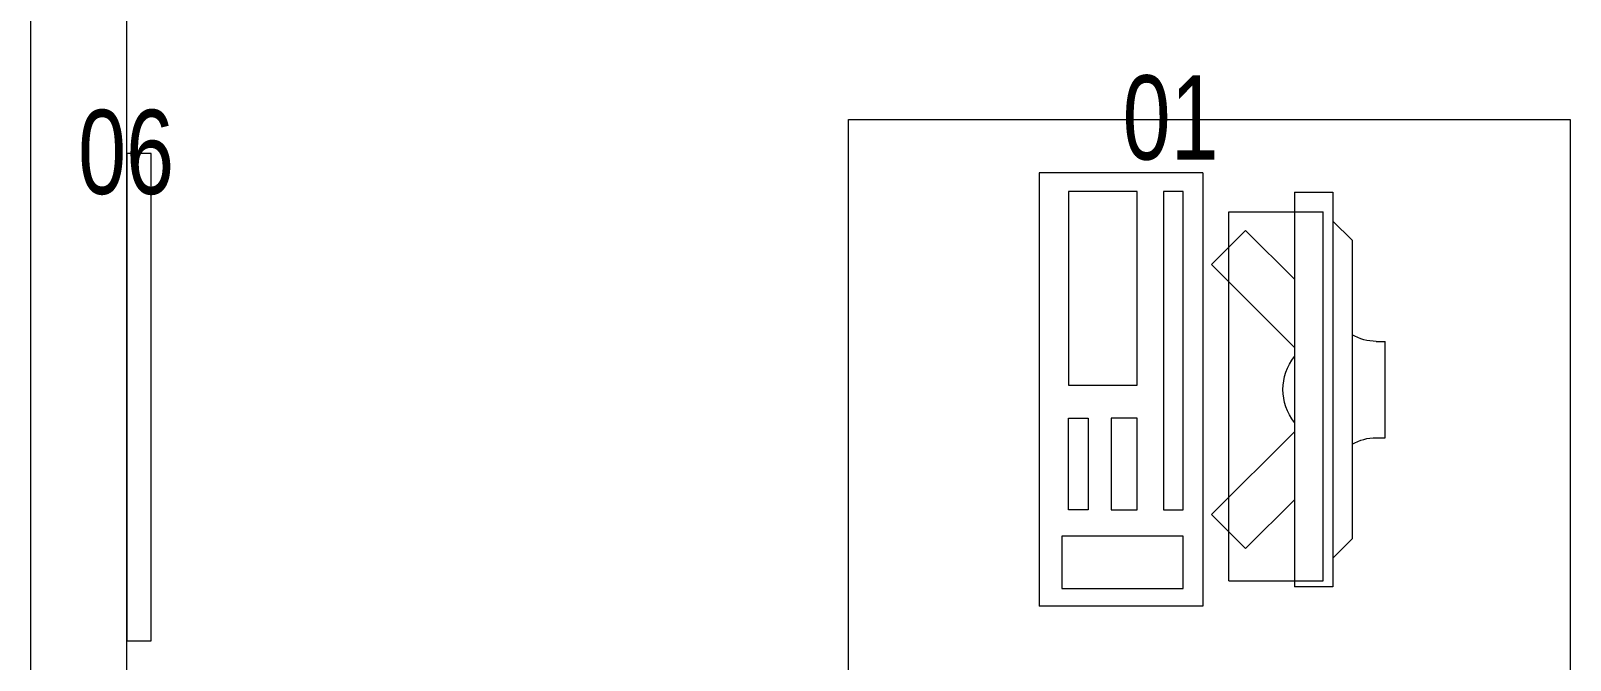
# Model space of a CAD drawing. Header units: millimetres. Extents: x -2143172 to 5255, y -610845 to 279739.
# Drawn here: x -1254361 to -1252761, y -18611 to -17958 of the extents above; entities that cross this region are included whole.
import ezdxf

# ---------------------------------------------------------------- set-up
doc = ezdxf.new("R2010")
doc.units = ezdxf.units.MM
doc.header["$LTSCALE"] = 30
doc.linetypes.add('HIDDEN', pattern=[9.525, 6.35, -3.175])
doc.layers.get('0').update_dxf_attribs({"lineweight": 5})
for name, color, linetype, lineweight in [('72_EGR_EQP_TAG', 142, 'Continuous', 5), ('LOADING', 163, 'Continuous', 5), ('Walls', 32, 'Continuous', 5)]:
    doc.layers.add(name, color=color, linetype=linetype, lineweight=lineweight)
doc.styles.add('X3G_ENTITY_257CFD', font='swisscl.ttf', dxfattribs={"height": 200})

# ---------------------------------------------------------------- blocks, each defined once
blk = doc.blocks.new('ITCWLS1-P')
for p, q in [((-0.17, 0.45), (-0.17, 0)), ((-0.17, 0.45), (0, 0.45)), ((0, 0.45), (0, 0)), ((-0.2651, 0.43, 0), (-0.3051, 0.43, 0)), ((-0.3051, 0.43, 0), (-0.3051, 0.02, 0)), ((-0.2651, 0.43, 0), (-0.2651, 0.02, 0)), ((-0.1496, 0.4305), (-0.1291, 0.4305)), ((-0.1291, 0.4305), (-0.1291, 0.4089)), ((-0.3251, 0.38, 0), (-0.3051, 0.4, 0)), ((-0.3251, 0.38, 0), (-0.3251, 0.07, 0)), ((-0.3251, 0.07, 0), (-0.3051, 0.05, 0)), ((-0.3051, 0.02, 0), (-0.2651, 0.02, 0)), ((-0.17, 0), (0, 0))]:
    blk.add_line(p, q)
at = {"color": 8, "linetype": 'HIDDEN'}
for p, q in [((-0.197, 0.4094), (-0.295, 0.4094)), ((-0.295, 0.0264), (-0.295, 0.4094)), ((-0.197, 0.0264), (-0.197, 0.4094)), ((-0.197, 0.0264), (-0.295, 0.0264))]:
    blk.add_line(p, q, dxfattribs=at)
at = {"color": 1, "extrusion": (2.48281e-10, 3.18408e-10, -1)}
for p, q in [((-0.2651, 0.3395), (-0.2144, 0.3902)), ((-0.1791, 0.3548), (-0.2144, 0.3902)), ((-0.2651, 0.2688), (-0.1791, 0.3548))]:
    blk.add_line(p, q, dxfattribs=at)
at = {"color": 1}
for p, q in [((-0.3503, 0.275), (-0.3596, 0.275)), ((-0.3596, 0.175), (-0.3596, 0.275)), ((-0.3503, 0.175), (-0.3596, 0.175))]:
    blk.add_line(p, q, dxfattribs=at)
at = {"color": 1, "extrusion": (2.48281e-10, -3.18408e-10, -1)}
for p, q in [((-0.2651, 0.1812), (-0.1791, 0.0952)), ((-0.2651, 0.1105), (-0.2144, 0.0598)), ((-0.1791, 0.0952), (-0.2144, 0.0598))]:
    blk.add_line(p, q, dxfattribs=at)
blk.add_lwpolyline([(-0.1291, 0.4089), (-0.1291, 0.1), (-0.1496, 0.1), (-0.1496, 0.4305)])
for points in [[(-0.1019, 0.4305), (-0.0304, 0.4305), (-0.0304, 0.2294), (-0.1019, 0.2294)], [(-0.1019, 0.1954), (-0.0747, 0.1954), (-0.0747, 0.1), (-0.1019, 0.1)], [(-0.0304, 0.1954), (-0.0508, 0.1954), (-0.0508, 0.1), (-0.0304, 0.1)], [(-0.1496, 0.0727), (-0.0236, 0.0727), (-0.0236, 0.0182), (-0.1496, 0.0182)]]:
    blk.add_lwpolyline(points, close=True)
at = {"color": 250, "linetype": 'Continuous'}
for points in [[(-0.1496, 0.1), (-0.1496, 0.1), (-0.1496, 0.1), (-0.1496, 0.1), (-0.1496, 0.1), (-0.1496, 0.1), (-0.1496, 0.1), (-0.1496, 0.1), (-0.1496, 0.1)], [(-0.1496, 0.1), (-0.1496, 0.1), (-0.1496, 0.1), (-0.1496, 0.1), (-0.1496, 0.1), (-0.1496, 0.1), (-0.1496, 0.1), (-0.1496, 0.1), (-0.1496, 0.1), (-0.1496, 0.1), (-0.1496, 0.1), (-0.1496, 0.1), (-0.1496, 0.1), (-0.1496, 0.1), (-0.1496, 0.1), (-0.1496, 0.1), (-0.1496, 0.1), (-0.1496, 0.1)], [(-0.1496, 0.1), (-0.1496, 0.1), (-0.1496, 0.1), (-0.1496, 0.1), (-0.1496, 0.1), (-0.1496, 0.1), (-0.1496, 0.1), (-0.1496, 0.1), (-0.1496, 0.1), (-0.1496, 0.1)], [(-0.1496, 0.1), (-0.1496, 0.1), (-0.1496, 0.1), (-0.1496, 0.1), (-0.1496, 0.1), (-0.1496, 0.1), (-0.1496, 0.1)], [(-0.1496, 0.1), (-0.1496, 0.1), (-0.1496, 0.1), (-0.1496, 0.1), (-0.1496, 0.1), (-0.1496, 0.1), (-0.1496, 0.1), (-0.1496, 0.1), (-0.1496, 0.1), (-0.1496, 0.1)], [(-0.1496, 0.1), (-0.1496, 0.1), (-0.1496, 0.1), (-0.1496, 0.1), (-0.1496, 0.1), (-0.1496, 0.1), (-0.1496, 0.1), (-0.1496, 0.1), (-0.1496, 0.1), (-0.1496, 0.1), (-0.1496, 0.1), (-0.1496, 0.1), (-0.1496, 0.1), (-0.1496, 0.1), (-0.1496, 0.1)], [(-0.1496, 0.1), (-0.1496, 0.1), (-0.1496, 0.1), (-0.1496, 0.1), (-0.1496, 0.1), (-0.1496, 0.1), (-0.1496, 0.1), (-0.1496, 0.1), (-0.1496, 0.1), (-0.1496, 0.1)], [(-0.1496, 0.1), (-0.1496, 0.1), (-0.1496, 0.1), (-0.1496, 0.1), (-0.1496, 0.1), (-0.1496, 0.1), (-0.1496, 0.1), (-0.1496, 0.1), (-0.1496, 0.1), (-0.1496, 0.1)], [(-0.1496, 0.1), (-0.1496, 0.1), (-0.1496, 0.1), (-0.1496, 0.1), (-0.1496, 0.1), (-0.1496, 0.1), (-0.1496, 0.1), (-0.1496, 0.1), (-0.1496, 0.1), (-0.1496, 0.1), (-0.1496, 0.1), (-0.1496, 0.1), (-0.1496, 0.1), (-0.1496, 0.1), (-0.1496, 0.1), (-0.1496, 0.1), (-0.1496, 0.1), (-0.1496, 0.1), (-0.1496, 0.1), (-0.1496, 0.1), (-0.1496, 0.1), (-0.1496, 0.1), (-0.1496, 0.1), (-0.1496, 0.1), (-0.1496, 0.1), (-0.1496, 0.1), (-0.1496, 0.1), (-0.1496, 0.1), (-0.1496, 0.1), (-0.1496, 0.1), (-0.1496, 0.1), (-0.1496, 0.1), (-0.1496, 0.1), (-0.1496, 0.1), (-0.1496, 0.1), (-0.1496, 0.1), (-0.1496, 0.1), (-0.1496, 0.1), (-0.1496, 0.1), (-0.1496, 0.1), (-0.1496, 0.1), (-0.1496, 0.1), (-0.1496, 0.1), (-0.1496, 0.1), (-0.1496, 0.1), (-0.1496, 0.1), (-0.1496, 0.1), (-0.1496, 0.1), (-0.1496, 0.1), (-0.1496, 0.1), (-0.1496, 0.1), (-0.1496, 0.1), (-0.1496, 0.1), (-0.1496, 0.1)], [(-0.1496, 0.1), (-0.1496, 0.1), (-0.1496, 0.1), (-0.1496, 0.1), (-0.1496, 0.1), (-0.1496, 0.1), (-0.1496, 0.1), (-0.1496, 0.1), (-0.1496, 0.1), (-0.1496, 0.1), (-0.1496, 0.1), (-0.1496, 0.1), (-0.1496, 0.1), (-0.1496, 0.1), (-0.1496, 0.1), (-0.1496, 0.1), (-0.1496, 0.1), (-0.1496, 0.1), (-0.1496, 0.1), (-0.1496, 0.1), (-0.1496, 0.1), (-0.1496, 0.1), (-0.1496, 0.1), (-0.1496, 0.1), (-0.1496, 0.1), (-0.1496, 0.1), (-0.1496, 0.1), (-0.1496, 0.1), (-0.1496, 0.1), (-0.1496, 0.1), (-0.1496, 0.1), (-0.1496, 0.1), (-0.1496, 0.1), (-0.1496, 0.1), (-0.1496, 0.1), (-0.1496, 0.1), (-0.1496, 0.1), (-0.1496, 0.1), (-0.1496, 0.1), (-0.1496, 0.1), (-0.1496, 0.1), (-0.1496, 0.1), (-0.1496, 0.1), (-0.1496, 0.1), (-0.1496, 0.1), (-0.1496, 0.1), (-0.1496, 0.1), (-0.1496, 0.1), (-0.1496, 0.1), (-0.1496, 0.1), (-0.1496, 0.1), (-0.1496, 0.1), (-0.1496, 0.1), (-0.1496, 0.1), (-0.1496, 0.1), (-0.1496, 0.1), (-0.1496, 0.1), (-0.1496, 0.1), (-0.1496, 0.1), (-0.1496, 0.1), (-0.1496, 0.1), (-0.1496, 0.1), (-0.1496, 0.1), (-0.1496, 0.1), (-0.1496, 0.1), (-0.1496, 0.1), (-0.1496, 0.1), (-0.1496, 0.1), (-0.1496, 0.1), (-0.1496, 0.1), (-0.1496, 0.1), (-0.1496, 0.1), (-0.1496, 0.1), (-0.1496, 0.1), (-0.1496, 0.1), (-0.1496, 0.1), (-0.1496, 0.1), (-0.1496, 0.1), (-0.1496, 0.1), (-0.1496, 0.1), (-0.1496, 0.1), (-0.1496, 0.1), (-0.1496, 0.1), (-0.1496, 0.1), (-0.1496, 0.1), (-0.1496, 0.1), (-0.1496, 0.1), (-0.1496, 0.1), (-0.1496, 0.1)], [(-0.1496, 0.1), (-0.1496, 0.1), (-0.1496, 0.1), (-0.1496, 0.1), (-0.1496, 0.1), (-0.1496, 0.1), (-0.1496, 0.1), (-0.1496, 0.1), (-0.1496, 0.1), (-0.1496, 0.1), (-0.1496, 0.1), (-0.1496, 0.1)], [(-0.1496, 0.1), (-0.1496, 0.1), (-0.1496, 0.1), (-0.1496, 0.1), (-0.1496, 0.1), (-0.1496, 0.1), (-0.1496, 0.1)], [(-0.1496, 0.1), (-0.1496, 0.1), (-0.1496, 0.1), (-0.1496, 0.1), (-0.1496, 0.1), (-0.1496, 0.1), (-0.1496, 0.1), (-0.1496, 0.1), (-0.1496, 0.1), (-0.1496, 0.1), (-0.1496, 0.1), (-0.1496, 0.1), (-0.1496, 0.1), (-0.1496, 0.1), (-0.1496, 0.1), (-0.1496, 0.1), (-0.1496, 0.1)], [(-0.1496, 0.1), (-0.1496, 0.1), (-0.1496, 0.1), (-0.1496, 0.1), (-0.1496, 0.1), (-0.1496, 0.1), (-0.1496, 0.1), (-0.1496, 0.1), (-0.1496, 0.1), (-0.1496, 0.1), (-0.1496, 0.1), (-0.1496, 0.1), (-0.1496, 0.1), (-0.1496, 0.1), (-0.1496, 0.1), (-0.1496, 0.1), (-0.1496, 0.1), (-0.1496, 0.1), (-0.1496, 0.1), (-0.1496, 0.1), (-0.1496, 0.1), (-0.1496, 0.1), (-0.1496, 0.1), (-0.1496, 0.1), (-0.1496, 0.1), (-0.1496, 0.1), (-0.1496, 0.1), (-0.1496, 0.1), (-0.1496, 0.1), (-0.1496, 0.1), (-0.1496, 0.1), (-0.1496, 0.1), (-0.1496, 0.1), (-0.1496, 0.1), (-0.1496, 0.1), (-0.1496, 0.1), (-0.1496, 0.1), (-0.1496, 0.1), (-0.1496, 0.1), (-0.1496, 0.1), (-0.1496, 0.1), (-0.1496, 0.1), (-0.1496, 0.1), (-0.1496, 0.1), (-0.1496, 0.1), (-0.1496, 0.1), (-0.1496, 0.1), (-0.1496, 0.1), (-0.1496, 0.1), (-0.1496, 0.1), (-0.1496, 0.1), (-0.1496, 0.1), (-0.1496, 0.1), (-0.1496, 0.1), (-0.1496, 0.1), (-0.1496, 0.1), (-0.1496, 0.1), (-0.1496, 0.1), (-0.1496, 0.1), (-0.1496, 0.1), (-0.1496, 0.1), (-0.1496, 0.1), (-0.1496, 0.1), (-0.1496, 0.1), (-0.1496, 0.1), (-0.1496, 0.1), (-0.1496, 0.1), (-0.1496, 0.1), (-0.1496, 0.1), (-0.1496, 0.1), (-0.1496, 0.1), (-0.1496, 0.1), (-0.1496, 0.1), (-0.1496, 0.1), (-0.1496, 0.1), (-0.1496, 0.1), (-0.1496, 0.1), (-0.1496, 0.1), (-0.1496, 0.1), (-0.1496, 0.1), (-0.1496, 0.1), (-0.1496, 0.1), (-0.1496, 0.1), (-0.1496, 0.1), (-0.1496, 0.1), (-0.1496, 0.1), (-0.1496, 0.1), (-0.1496, 0.1), (-0.1496, 0.1), (-0.1496, 0.1), (-0.1496, 0.1), (-0.1496, 0.1), (-0.1496, 0.1), (-0.1496, 0.1), (-0.1496, 0.1), (-0.1496, 0.1), (-0.1496, 0.1), (-0.1496, 0.1), (-0.1496, 0.1), (-0.1496, 0.1), (-0.1496, 0.1), (-0.1496, 0.1), (-0.1496, 0.1), (-0.1496, 0.1), (-0.1496, 0.1), (-0.1496, 0.1), (-0.1496, 0.1), (-0.1496, 0.1), (-0.1496, 0.1), (-0.1496, 0.1), (-0.1496, 0.1)], [(-0.1496, 0.1), (-0.1496, 0.1), (-0.1496, 0.1), (-0.1496, 0.1), (-0.1496, 0.1), (-0.1496, 0.1), (-0.1496, 0.1), (-0.1496, 0.1)]]:
    blk.add_lwpolyline(points, dxfattribs=at)
for points in [[(-0.1496, 0.1), (-0.1496, 0.1), (-0.1496, 0.1), (-0.1496, 0.1), (-0.1496, 0.1), (-0.1496, 0.1), (-0.1496, 0.1), (-0.1496, 0.1), (-0.1496, 0.1), (-0.1496, 0.1), (-0.1496, 0.1), (-0.1496, 0.1), (-0.1496, 0.1), (-0.1496, 0.1), (-0.1496, 0.1), (-0.1496, 0.1), (-0.1496, 0.1), (-0.1496, 0.1), (-0.1496, 0.1), (-0.1496, 0.1), (-0.1496, 0.1), (-0.1496, 0.1), (-0.1496, 0.1), (-0.1496, 0.1), (-0.1496, 0.1), (-0.1496, 0.1), (-0.1496, 0.1), (-0.1496, 0.1), (-0.1496, 0.1), (-0.1496, 0.1), (-0.1496, 0.1), (-0.1496, 0.1), (-0.1496, 0.1), (-0.1496, 0.1), (-0.1496, 0.1), (-0.1496, 0.1), (-0.1496, 0.1), (-0.1496, 0.1), (-0.1496, 0.1), (-0.1496, 0.1), (-0.1496, 0.1), (-0.1496, 0.1), (-0.1496, 0.1), (-0.1496, 0.1), (-0.1496, 0.1), (-0.1496, 0.1), (-0.1496, 0.1), (-0.1496, 0.1), (-0.1496, 0.1), (-0.1496, 0.1), (-0.1496, 0.1), (-0.1496, 0.1), (-0.1496, 0.1), (-0.1496, 0.1), (-0.1496, 0.1), (-0.1496, 0.1), (-0.1496, 0.1), (-0.1496, 0.1), (-0.1496, 0.1), (-0.1496, 0.1), (-0.1496, 0.1), (-0.1496, 0.1), (-0.1496, 0.1), (-0.1496, 0.1), (-0.1496, 0.1), (-0.1496, 0.1), (-0.1496, 0.1), (-0.1496, 0.1), (-0.1496, 0.1), (-0.1496, 0.1), (-0.1496, 0.1), (-0.1496, 0.1), (-0.1496, 0.1), (-0.1496, 0.1), (-0.1496, 0.1), (-0.1496, 0.1), (-0.1496, 0.1), (-0.1496, 0.1), (-0.1496, 0.1), (-0.1496, 0.1), (-0.1496, 0.1), (-0.1496, 0.1), (-0.1496, 0.1), (-0.1496, 0.1), (-0.1496, 0.1), (-0.1496, 0.1), (-0.1496, 0.1), (-0.1496, 0.1), (-0.1496, 0.1), (-0.1496, 0.1), (-0.1496, 0.1), (-0.1496, 0.1), (-0.1496, 0.1), (-0.1496, 0.1), (-0.1496, 0.1), (-0.1496, 0.1), (-0.1496, 0.1), (-0.1496, 0.1), (-0.1496, 0.1), (-0.1496, 0.1), (-0.1496, 0.1), (-0.1496, 0.1), (-0.1496, 0.1), (-0.1496, 0.1), (-0.1496, 0.1), (-0.1496, 0.1), (-0.1496, 0.1), (-0.1496, 0.1), (-0.1496, 0.1), (-0.1496, 0.1), (-0.1496, 0.1), (-0.1496, 0.1), (-0.1496, 0.1), (-0.1496, 0.1), (-0.1496, 0.1), (-0.1496, 0.1), (-0.1496, 0.1), (-0.1496, 0.1), (-0.1496, 0.1), (-0.1496, 0.1), (-0.1496, 0.1), (-0.1496, 0.1), (-0.1496, 0.1), (-0.1496, 0.1), (-0.1496, 0.1), (-0.1496, 0.1), (-0.1496, 0.1), (-0.1496, 0.1), (-0.1496, 0.1), (-0.1496, 0.1), (-0.1496, 0.1), (-0.1496, 0.1), (-0.1496, 0.1), (-0.1496, 0.1), (-0.1496, 0.1), (-0.1496, 0.1), (-0.1496, 0.1), (-0.1496, 0.1), (-0.1496, 0.1), (-0.1496, 0.1), (-0.1496, 0.1), (-0.1496, 0.1), (-0.1496, 0.1), (-0.1496, 0.1), (-0.1496, 0.1), (-0.1496, 0.1), (-0.1496, 0.1), (-0.1496, 0.1), (-0.1496, 0.1), (-0.1496, 0.1), (-0.1496, 0.1), (-0.1496, 0.1), (-0.1496, 0.1), (-0.1496, 0.1), (-0.1496, 0.1), (-0.1496, 0.1), (-0.1496, 0.1), (-0.1496, 0.1), (-0.1496, 0.1), (-0.1496, 0.1), (-0.1496, 0.1), (-0.1496, 0.1), (-0.1496, 0.1), (-0.1496, 0.1), (-0.1496, 0.1), (-0.1496, 0.1), (-0.1496, 0.1), (-0.1496, 0.1), (-0.1496, 0.1), (-0.1496, 0.1), (-0.1496, 0.1), (-0.1496, 0.1), (-0.1496, 0.1), (-0.1496, 0.1), (-0.1496, 0.1), (-0.1496, 0.1), (-0.1496, 0.1), (-0.1496, 0.1), (-0.1496, 0.1), (-0.1496, 0.1), (-0.1496, 0.1), (-0.1496, 0.1), (-0.1496, 0.1), (-0.1496, 0.1), (-0.1496, 0.1), (-0.1496, 0.1), (-0.1496, 0.1), (-0.1496, 0.1), (-0.1496, 0.1), (-0.1496, 0.1), (-0.1496, 0.1), (-0.1496, 0.1), (-0.1496, 0.1), (-0.1496, 0.1), (-0.1496, 0.1), (-0.1496, 0.1), (-0.1496, 0.1), (-0.1496, 0.1), (-0.1496, 0.1), (-0.1496, 0.1), (-0.1496, 0.1), (-0.1496, 0.1), (-0.1496, 0.1), (-0.1496, 0.1), (-0.1496, 0.1), (-0.1496, 0.1), (-0.1496, 0.1), (-0.1496, 0.1), (-0.1496, 0.1), (-0.1496, 0.1), (-0.1496, 0.1), (-0.1496, 0.1), (-0.1496, 0.1), (-0.1496, 0.1), (-0.1496, 0.1), (-0.1496, 0.1), (-0.1496, 0.1), (-0.1496, 0.1), (-0.1496, 0.1), (-0.1496, 0.1), (-0.1496, 0.1), (-0.1496, 0.1), (-0.1496, 0.1), (-0.1496, 0.1), (-0.1496, 0.1), (-0.1496, 0.1), (-0.1496, 0.1), (-0.1496, 0.1), (-0.1496, 0.1), (-0.1496, 0.1), (-0.1496, 0.1), (-0.1496, 0.1), (-0.1496, 0.1), (-0.1496, 0.1), (-0.1496, 0.1), (-0.1496, 0.1), (-0.1496, 0.1), (-0.1496, 0.1), (-0.1496, 0.1), (-0.1496, 0.1), (-0.1496, 0.1), (-0.1496, 0.1), (-0.1496, 0.1), (-0.1496, 0.1), (-0.1496, 0.1), (-0.1496, 0.1), (-0.1496, 0.1), (-0.1496, 0.1), (-0.1496, 0.1), (-0.1496, 0.1), (-0.1496, 0.1), (-0.1496, 0.1), (-0.1496, 0.1), (-0.1496, 0.1), (-0.1496, 0.1), (-0.1496, 0.1), (-0.1496, 0.1), (-0.1496, 0.1), (-0.1496, 0.1), (-0.1496, 0.1), (-0.1496, 0.1), (-0.1496, 0.1), (-0.1496, 0.1), (-0.1496, 0.1), (-0.1496, 0.1), (-0.1496, 0.1), (-0.1496, 0.1), (-0.1496, 0.1), (-0.1496, 0.1), (-0.1496, 0.1), (-0.1496, 0.1), (-0.1496, 0.1), (-0.1496, 0.1), (-0.1496, 0.1), (-0.1496, 0.1), (-0.1496, 0.1), (-0.1496, 0.1)], [(-0.1496, 0.1), (-0.1496, 0.1), (-0.1496, 0.1), (-0.1496, 0.1), (-0.1496, 0.1), (-0.1496, 0.1), (-0.1496, 0.1), (-0.1496, 0.1), (-0.1496, 0.1), (-0.1496, 0.1), (-0.1496, 0.1), (-0.1496, 0.1), (-0.1496, 0.1), (-0.1496, 0.1), (-0.1496, 0.1), (-0.1496, 0.1), (-0.1496, 0.1), (-0.1496, 0.1), (-0.1496, 0.1), (-0.1496, 0.1), (-0.1496, 0.1), (-0.1496, 0.1), (-0.1496, 0.1), (-0.1496, 0.1), (-0.1496, 0.1), (-0.1496, 0.1), (-0.1496, 0.1), (-0.1496, 0.1), (-0.1496, 0.1), (-0.1496, 0.1), (-0.1496, 0.1), (-0.1496, 0.1), (-0.1496, 0.1), (-0.1496, 0.1), (-0.1496, 0.1), (-0.1496, 0.1), (-0.1496, 0.1), (-0.1496, 0.1), (-0.1496, 0.1), (-0.1496, 0.1), (-0.1496, 0.1), (-0.1496, 0.1), (-0.1496, 0.1), (-0.1496, 0.1), (-0.1496, 0.1), (-0.1496, 0.1), (-0.1496, 0.1), (-0.1496, 0.1), (-0.1496, 0.1), (-0.1496, 0.1), (-0.1496, 0.1), (-0.1496, 0.1), (-0.1496, 0.1), (-0.1496, 0.1), (-0.1496, 0.1), (-0.1496, 0.1), (-0.1496, 0.1), (-0.1496, 0.1), (-0.1496, 0.1), (-0.1496, 0.1), (-0.1496, 0.1), (-0.1496, 0.1), (-0.1496, 0.1), (-0.1496, 0.1), (-0.1496, 0.1), (-0.1496, 0.1), (-0.1496, 0.1), (-0.1496, 0.1), (-0.1496, 0.1), (-0.1496, 0.1), (-0.1496, 0.1), (-0.1496, 0.1), (-0.1496, 0.1), (-0.1496, 0.1), (-0.1496, 0.1), (-0.1496, 0.1), (-0.1496, 0.1), (-0.1496, 0.1), (-0.1496, 0.1), (-0.1496, 0.1), (-0.1496, 0.1), (-0.1496, 0.1), (-0.1496, 0.1), (-0.1496, 0.1), (-0.1496, 0.1), (-0.1496, 0.1), (-0.1496, 0.1), (-0.1496, 0.1), (-0.1496, 0.1), (-0.1496, 0.1), (-0.1496, 0.1), (-0.1496, 0.1), (-0.1496, 0.1), (-0.1496, 0.1), (-0.1496, 0.1), (-0.1496, 0.1), (-0.1496, 0.1), (-0.1496, 0.1), (-0.1496, 0.1), (-0.1496, 0.1), (-0.1496, 0.1), (-0.1496, 0.1), (-0.1496, 0.1), (-0.1496, 0.1), (-0.1496, 0.1), (-0.1496, 0.1), (-0.1496, 0.1), (-0.1496, 0.1), (-0.1496, 0.1), (-0.1496, 0.1), (-0.1496, 0.1), (-0.1496, 0.1), (-0.1496, 0.1), (-0.1496, 0.1), (-0.1496, 0.1), (-0.1496, 0.1), (-0.1496, 0.1), (-0.1496, 0.1), (-0.1496, 0.1), (-0.1496, 0.1), (-0.1496, 0.1), (-0.1496, 0.1), (-0.1496, 0.1), (-0.1496, 0.1), (-0.1496, 0.1), (-0.1496, 0.1), (-0.1496, 0.1), (-0.1496, 0.1), (-0.1496, 0.1), (-0.1496, 0.1), (-0.1496, 0.1), (-0.1496, 0.1), (-0.1496, 0.1), (-0.1496, 0.1), (-0.1496, 0.1), (-0.1496, 0.1), (-0.1496, 0.1), (-0.1496, 0.1), (-0.1496, 0.1), (-0.1496, 0.1), (-0.1496, 0.1), (-0.1496, 0.1), (-0.1496, 0.1), (-0.1496, 0.1), (-0.1496, 0.1), (-0.1496, 0.1), (-0.1496, 0.1), (-0.1496, 0.1), (-0.1496, 0.1), (-0.1496, 0.1), (-0.1496, 0.1), (-0.1496, 0.1), (-0.1496, 0.1), (-0.1496, 0.1), (-0.1496, 0.1), (-0.1496, 0.1), (-0.1496, 0.1), (-0.1496, 0.1), (-0.1496, 0.1), (-0.1496, 0.1), (-0.1496, 0.1), (-0.1496, 0.1), (-0.1496, 0.1), (-0.1496, 0.1), (-0.1496, 0.1), (-0.1496, 0.1), (-0.1496, 0.1), (-0.1496, 0.1), (-0.1496, 0.1), (-0.1496, 0.1), (-0.1496, 0.1), (-0.1496, 0.1), (-0.1496, 0.1), (-0.1496, 0.1), (-0.1496, 0.1), (-0.1496, 0.1), (-0.1496, 0.1), (-0.1496, 0.1), (-0.1496, 0.1), (-0.1496, 0.1), (-0.1496, 0.1), (-0.1496, 0.1), (-0.1496, 0.1), (-0.1496, 0.1), (-0.1496, 0.1), (-0.1496, 0.1), (-0.1496, 0.1), (-0.1496, 0.1), (-0.1496, 0.1), (-0.1496, 0.1), (-0.1496, 0.1), (-0.1496, 0.1), (-0.1496, 0.1), (-0.1496, 0.1), (-0.1496, 0.1), (-0.1496, 0.1), (-0.1496, 0.1), (-0.1496, 0.1), (-0.1496, 0.1), (-0.1496, 0.1), (-0.1496, 0.1), (-0.1496, 0.1), (-0.1496, 0.1), (-0.1496, 0.1), (-0.1496, 0.1), (-0.1496, 0.1), (-0.1496, 0.1), (-0.1496, 0.1), (-0.1496, 0.1), (-0.1496, 0.1), (-0.1496, 0.1), (-0.1496, 0.1), (-0.1496, 0.1), (-0.1496, 0.1)], [(-0.1496, 0.1), (-0.1496, 0.1), (-0.1496, 0.1), (-0.1496, 0.1), (-0.1496, 0.1), (-0.1496, 0.1), (-0.1496, 0.1), (-0.1496, 0.1), (-0.1496, 0.1), (-0.1496, 0.1), (-0.1496, 0.1), (-0.1496, 0.1), (-0.1496, 0.1), (-0.1496, 0.1), (-0.1496, 0.1), (-0.1496, 0.1), (-0.1496, 0.1), (-0.1496, 0.1), (-0.1496, 0.1), (-0.1496, 0.1), (-0.1496, 0.1), (-0.1496, 0.1), (-0.1496, 0.1), (-0.1496, 0.1), (-0.1496, 0.1), (-0.1496, 0.1), (-0.1496, 0.1), (-0.1496, 0.1), (-0.1496, 0.1), (-0.1496, 0.1), (-0.1496, 0.1), (-0.1496, 0.1), (-0.1496, 0.1), (-0.1496, 0.1), (-0.1496, 0.1), (-0.1496, 0.1), (-0.1496, 0.1), (-0.1496, 0.1), (-0.1496, 0.1), (-0.1496, 0.1), (-0.1496, 0.1), (-0.1496, 0.1), (-0.1496, 0.1), (-0.1496, 0.1), (-0.1496, 0.1), (-0.1496, 0.1), (-0.1496, 0.1), (-0.1496, 0.1), (-0.1496, 0.1), (-0.1496, 0.1), (-0.1496, 0.1), (-0.1496, 0.1), (-0.1496, 0.1), (-0.1496, 0.1), (-0.1496, 0.1), (-0.1496, 0.1), (-0.1496, 0.1), (-0.1496, 0.1), (-0.1496, 0.1), (-0.1496, 0.1), (-0.1496, 0.1), (-0.1496, 0.1), (-0.1496, 0.1), (-0.1496, 0.1), (-0.1496, 0.1), (-0.1496, 0.1), (-0.1496, 0.1), (-0.1496, 0.1), (-0.1496, 0.1), (-0.1496, 0.1), (-0.1496, 0.1), (-0.1496, 0.1), (-0.1496, 0.1), (-0.1496, 0.1), (-0.1496, 0.1), (-0.1496, 0.1), (-0.1496, 0.1), (-0.1496, 0.1), (-0.1496, 0.1), (-0.1496, 0.1), (-0.1496, 0.1), (-0.1496, 0.1), (-0.1496, 0.1), (-0.1496, 0.1), (-0.1496, 0.1), (-0.1496, 0.1), (-0.1496, 0.1), (-0.1496, 0.1), (-0.1496, 0.1), (-0.1496, 0.1), (-0.1496, 0.1), (-0.1496, 0.1), (-0.1496, 0.1), (-0.1496, 0.1), (-0.1496, 0.1), (-0.1496, 0.1), (-0.1496, 0.1), (-0.1496, 0.1), (-0.1496, 0.1), (-0.1496, 0.1), (-0.1496, 0.1), (-0.1496, 0.1), (-0.1496, 0.1), (-0.1496, 0.1), (-0.1496, 0.1), (-0.1496, 0.1), (-0.1496, 0.1), (-0.1496, 0.1), (-0.1496, 0.1), (-0.1496, 0.1), (-0.1496, 0.1), (-0.1496, 0.1), (-0.1496, 0.1), (-0.1496, 0.1), (-0.1496, 0.1), (-0.1496, 0.1), (-0.1496, 0.1), (-0.1496, 0.1), (-0.1496, 0.1), (-0.1496, 0.1), (-0.1496, 0.1), (-0.1496, 0.1), (-0.1496, 0.1), (-0.1496, 0.1), (-0.1496, 0.1), (-0.1496, 0.1), (-0.1496, 0.1), (-0.1496, 0.1), (-0.1496, 0.1), (-0.1496, 0.1), (-0.1496, 0.1), (-0.1496, 0.1), (-0.1496, 0.1), (-0.1496, 0.1), (-0.1496, 0.1), (-0.1496, 0.1), (-0.1496, 0.1), (-0.1496, 0.1), (-0.1496, 0.1), (-0.1496, 0.1), (-0.1496, 0.1), (-0.1496, 0.1), (-0.1496, 0.1), (-0.1496, 0.1), (-0.1496, 0.1), (-0.1496, 0.1), (-0.1496, 0.1), (-0.1496, 0.1), (-0.1496, 0.1), (-0.1496, 0.1), (-0.1496, 0.1), (-0.1496, 0.1), (-0.1496, 0.1), (-0.1496, 0.1), (-0.1496, 0.1), (-0.1496, 0.1), (-0.1496, 0.1), (-0.1496, 0.1), (-0.1496, 0.1), (-0.1496, 0.1), (-0.1496, 0.1), (-0.1496, 0.1), (-0.1496, 0.1), (-0.1496, 0.1), (-0.1496, 0.1), (-0.1496, 0.1), (-0.1496, 0.1), (-0.1496, 0.1), (-0.1496, 0.1), (-0.1496, 0.1), (-0.1496, 0.1), (-0.1496, 0.1), (-0.1496, 0.1), (-0.1496, 0.1), (-0.1496, 0.1), (-0.1496, 0.1), (-0.1496, 0.1), (-0.1496, 0.1), (-0.1496, 0.1), (-0.1496, 0.1), (-0.1496, 0.1), (-0.1496, 0.1), (-0.1496, 0.1), (-0.1496, 0.1), (-0.1496, 0.1), (-0.1496, 0.1), (-0.1496, 0.1), (-0.1496, 0.1), (-0.1496, 0.1), (-0.1496, 0.1), (-0.1496, 0.1), (-0.1496, 0.1), (-0.1496, 0.1), (-0.1496, 0.1), (-0.1496, 0.1), (-0.1496, 0.1), (-0.1496, 0.1), (-0.1496, 0.1), (-0.1496, 0.1), (-0.1496, 0.1), (-0.1496, 0.1), (-0.1496, 0.1), (-0.1496, 0.1), (-0.1496, 0.1), (-0.1496, 0.1), (-0.1496, 0.1), (-0.1496, 0.1), (-0.1496, 0.1), (-0.1496, 0.1), (-0.1496, 0.1), (-0.1496, 0.1), (-0.1496, 0.1), (-0.1496, 0.1), (-0.1496, 0.1), (-0.1496, 0.1), (-0.1496, 0.1), (-0.1496, 0.1), (-0.1496, 0.1), (-0.1496, 0.1)]]:
    blk.add_lwpolyline(points, close=True, dxfattribs=at)
at = {"color": 1}
for centre, radius, start, end in [((-0.3503, 0.325), 0.05, 270, 300.3093), ((-0.3089, 0.225), 0.0556, 321.9431, 38.0569), ((-0.3503, 0.125), 0.05, 59.6907, 90)]:
    blk.add_arc(centre, radius, start, end, dxfattribs=at)

msp = doc.modelspace()

# ---------------------------------------------------------------- linework, layer by layer
at = {"layer": 'LOADING', "elevation": -0.1}
msp.add_lwpolyline([(-1253510.9, -18049.7), (-1252760.9, -18049.7), (-1252760.9, -19549.7), (-1253510.9, -19549.7)], close=True, dxfattribs=at)
msp.add_lwpolyline([(-1254260.9, -18591.2), (-1254235.9, -18591.2), (-1254235.9, -18085.2), (-1254260.9, -18085.2), (-1254260.9, -18591.2)], dxfattribs=at)
at = {"layer": 'Walls'}
for p, q in [((-1254360.9, -19444.7), (-1254360.9, -17594.7)), ((-1254260.9, -19403.3), (-1254260.9, -17594.7))]:
    msp.add_line(p, q, dxfattribs=at)

# ---------------------------------------------------------------- block references
at = {"layer": 'LOADING', "extrusion": (-8.01373e-06, 1.9399e-16, 1), "xscale": -1000.00000000001, "yscale": 1000.00000000001, "zscale": 1000.00000000001}
msp.add_blockref('ITCWLS1-P', (-1253312.7, -18555.2, 9.9), dxfattribs=at)

# ---------------------------------------------------------------- texts
at = {"layer": '72_EGR_EQP_TAG', "char_height": 87.47, "attachment_point": 2, "style": 'X3G_ENTITY_257CFD'}
for s, insert in [('01', (-1253176.2, -18003.9, -0.1)), ('06', (-1254261.8, -18039.7, -0.1))]:
    msp.add_mtext(s, dxfattribs=dict(at, insert=insert))

doc.saveas('drawing.dxf')
